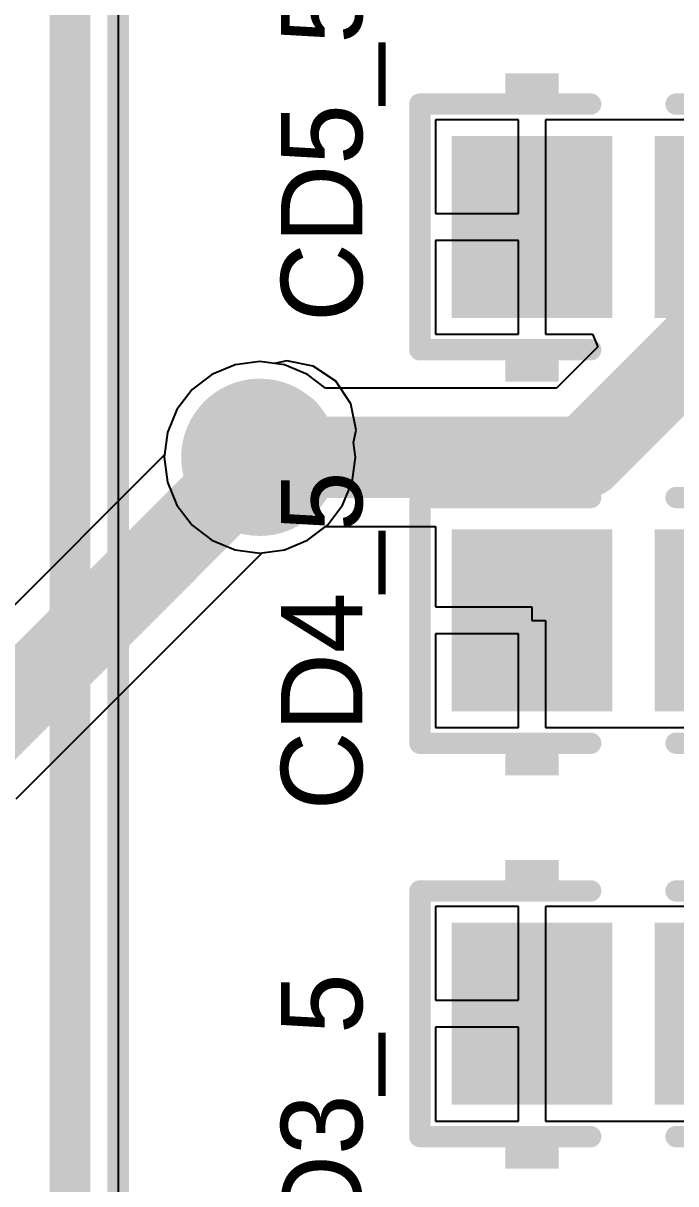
# Model space of a CAD drawing. Header units: millimetres. Extents: x 0.67 to 7.75, y 0.64 to 6.06.
# Drawn here: x 5.9927 to 6.2334, y 1.9522 to 2.38 of the extents above; entities that cross this region are included whole.
import ezdxf

# ---------------------------------------------------------------- set-up
doc = ezdxf.new("R2010")
doc.units = ezdxf.units.MM
doc.header["$MEASUREMENT"] = 0
for name, color, linetype in [('BottomLayer', 5, 'Continuous'), ('BottomSolder', 6, 'Continuous'), ('MultiLayer', 9, 'Continuous'), ('TopLayer', 1, 'Continuous'), ('TopOverlay', 2, 'Continuous'), ('TopPaste', 8, 'Continuous'), ('TopSolder', 216, 'Continuous'), ('ViaHoleLayer', 16, 'Continuous')]:
    doc.layers.add(name, color=color, linetype=linetype)

# ---------------------------------------------------------------- blocks, each defined once
blk = doc.blocks.new('CC2012_0805_154')
at = {"layer": 'TopLayer'}
for points in [[(-0.06299, -0.02953), (-0.01181, -0.02953), (-0.06299, 0.02953), (-0.01181, 0.02953)], [(0.01181, -0.02953), (0.06299, -0.02953), (0.01181, 0.02953), (0.06299, 0.02953)]]:
    blk.add_solid(points, dxfattribs=at)
at = {"layer": 'TopOverlay', "const_width": 0.00787}
for points in [[(-0.07874, -0.04528), (-0.07874, 0.04528)], [(-0.07874, 0.04528), (-0.01575, 0.04528)], [(0.01575, 0.04528), (0.07874, 0.04528)], [(0.07874, -0.04528), (0.07874, 0.04528)], [(-0.07874, -0.04528), (-0.01575, -0.04528)], [(0.01575, -0.04528), (0.07874, -0.04528)]]:
    blk.add_lwpolyline(points, dxfattribs=at)
at = {"layer": 'TopOverlay', "const_width": 0.00394}
for points in [[(-0.08071, 0.04528, 1), (-0.07677, 0.04528, 1)], [(-0.08071, 0.04528, 1), (-0.07677, 0.04528, 1)], [(-0.01772, 0.04528, 1), (-0.01378, 0.04528, 1)], [(0.01378, 0.04528, 1), (0.01772, 0.04528, 1)], [(0.07677, 0.04528, 1), (0.08071, 0.04528, 1)], [(0.07677, 0.04528, 1), (0.08071, 0.04528, 1)], [(-0.08071, -0.04528, 1), (-0.07677, -0.04528, 1)], [(-0.08071, -0.04528, 1), (-0.07677, -0.04528, 1)], [(-0.01772, -0.04528, 1), (-0.01378, -0.04528, 1)], [(0.01378, -0.04528, 1), (0.01772, -0.04528, 1)], [(0.07677, -0.04528, 1), (0.08071, -0.04528, 1)], [(0.07677, -0.04528, 1), (0.08071, -0.04528, 1)]]:
    blk.add_lwpolyline(points, format="xyb", close=True, dxfattribs=at)
at = {"layer": 'TopOverlay'}
for points in [[(-0.04726, 0.04882), (-0.02757, 0.04882), (-0.04726, 0.05669), (-0.02757, 0.05669)], [(-0.04724, -0.05707), (-0.02756, -0.05707), (-0.04724, -0.0492), (-0.02756, -0.0492)]]:
    blk.add_solid(points, dxfattribs=at)
at = {"layer": 'TopPaste'}
for points in [[(-0.06299, -0.02953), (-0.01181, -0.02953), (-0.06299, 0.02953), (-0.01181, 0.02953)], [(0.01181, -0.02953), (0.06299, -0.02953), (0.01181, 0.02953), (0.06299, 0.02953)]]:
    blk.add_solid(points, dxfattribs=at)
at = {"layer": 'TopSolder'}
for points in [[(-0.06699, -0.03353), (-0.00781, -0.03353), (-0.06699, 0.03353), (-0.00781, 0.03353)], [(0.00781, -0.03353), (0.06699, -0.03353), (0.00781, 0.03353), (0.06699, 0.03353)]]:
    blk.add_solid(points, dxfattribs=at)
blk = doc.blocks.new('CC2012_0805_155')
at = {"layer": 'TopLayer'}
for points in [[(-0.06299, -0.02953), (-0.01181, -0.02953), (-0.06299, 0.02953), (-0.01181, 0.02953)], [(0.01181, -0.02953), (0.06299, -0.02953), (0.01181, 0.02953), (0.06299, 0.02953)]]:
    blk.add_solid(points, dxfattribs=at)
at = {"layer": 'TopOverlay', "const_width": 0.00787}
for points in [[(-0.07874, -0.04528), (-0.07874, 0.04528)], [(-0.07874, 0.04528), (-0.01575, 0.04528)], [(0.01575, 0.04528), (0.07874, 0.04528)], [(0.07874, -0.04528), (0.07874, 0.04528)], [(-0.07874, -0.04528), (-0.01575, -0.04528)], [(0.01575, -0.04528), (0.07874, -0.04528)]]:
    blk.add_lwpolyline(points, dxfattribs=at)
at = {"layer": 'TopOverlay', "const_width": 0.00394}
for points in [[(-0.08071, 0.04528, 1), (-0.07677, 0.04528, 1)], [(-0.08071, 0.04528, 1), (-0.07677, 0.04528, 1)], [(-0.01772, 0.04528, 1), (-0.01378, 0.04528, 1)], [(0.01378, 0.04528, 1), (0.01772, 0.04528, 1)], [(0.07677, 0.04528, 1), (0.08071, 0.04528, 1)], [(0.07677, 0.04528, 1), (0.08071, 0.04528, 1)], [(-0.08071, -0.04528, 1), (-0.07677, -0.04528, 1)], [(-0.08071, -0.04528, 1), (-0.07677, -0.04528, 1)], [(-0.01772, -0.04528, 1), (-0.01378, -0.04528, 1)], [(0.01378, -0.04528, 1), (0.01772, -0.04528, 1)], [(0.07677, -0.04528, 1), (0.08071, -0.04528, 1)], [(0.07677, -0.04528, 1), (0.08071, -0.04528, 1)]]:
    blk.add_lwpolyline(points, format="xyb", close=True, dxfattribs=at)
at = {"layer": 'TopOverlay'}
for points in [[(-0.04724, 0.04882), (-0.02756, 0.04882), (-0.04724, 0.05669), (-0.02756, 0.05669)], [(-0.04725, -0.05709), (-0.02756, -0.05709), (-0.04725, -0.04921), (-0.02756, -0.04921)]]:
    blk.add_solid(points, dxfattribs=at)
at = {"layer": 'TopPaste'}
for points in [[(-0.06299, -0.02953), (-0.01181, -0.02953), (-0.06299, 0.02953), (-0.01181, 0.02953)], [(0.01181, -0.02953), (0.06299, -0.02953), (0.01181, 0.02953), (0.06299, 0.02953)]]:
    blk.add_solid(points, dxfattribs=at)
at = {"layer": 'TopSolder'}
for points in [[(-0.06699, -0.03353), (-0.00781, -0.03353), (-0.06699, 0.03353), (-0.00781, 0.03353)], [(0.00781, -0.03353), (0.06699, -0.03353), (0.00781, 0.03353), (0.06699, 0.03353)]]:
    blk.add_solid(points, dxfattribs=at)
blk = doc.blocks.new('CC2012_0805_156')
at = {"layer": 'TopLayer'}
for points in [[(-0.06299, -0.02953), (-0.01181, -0.02953), (-0.06299, 0.02953), (-0.01181, 0.02953)], [(0.01181, -0.02953), (0.06299, -0.02953), (0.01181, 0.02953), (0.06299, 0.02953)]]:
    blk.add_solid(points, dxfattribs=at)
at = {"layer": 'TopOverlay', "const_width": 0.00787}
for points in [[(-0.07874, -0.04528), (-0.07874, 0.04528)], [(-0.07874, 0.04528), (-0.01575, 0.04528)], [(0.01575, 0.04528), (0.07874, 0.04528)], [(0.07874, -0.04528), (0.07874, 0.04528)], [(-0.07874, -0.04528), (-0.01575, -0.04528)], [(0.01575, -0.04528), (0.07874, -0.04528)]]:
    blk.add_lwpolyline(points, dxfattribs=at)
at = {"layer": 'TopOverlay', "const_width": 0.00394}
for points in [[(-0.08071, 0.04528, 1), (-0.07677, 0.04528, 1)], [(-0.08071, 0.04528, 1), (-0.07677, 0.04528, 1)], [(-0.01772, 0.04528, 1), (-0.01378, 0.04528, 1)], [(0.01378, 0.04528, 1), (0.01772, 0.04528, 1)], [(0.07677, 0.04528, 1), (0.08071, 0.04528, 1)], [(0.07677, 0.04528, 1), (0.08071, 0.04528, 1)], [(-0.08071, -0.04528, 1), (-0.07677, -0.04528, 1)], [(-0.08071, -0.04528, 1), (-0.07677, -0.04528, 1)], [(-0.01772, -0.04528, 1), (-0.01378, -0.04528, 1)], [(0.01378, -0.04528, 1), (0.01772, -0.04528, 1)], [(0.07677, -0.04528, 1), (0.08071, -0.04528, 1)], [(0.07677, -0.04528, 1), (0.08071, -0.04528, 1)]]:
    blk.add_lwpolyline(points, format="xyb", close=True, dxfattribs=at)
at = {"layer": 'TopOverlay'}
for points in [[(-0.04724, 0.04882), (-0.02756, 0.04882), (-0.04724, 0.05669), (-0.02756, 0.05669)], [(-0.04724, -0.05709), (-0.02756, -0.05709), (-0.04724, -0.04921), (-0.02756, -0.04921)]]:
    blk.add_solid(points, dxfattribs=at)
at = {"layer": 'TopPaste'}
for points in [[(-0.06299, -0.02953), (-0.01181, -0.02953), (-0.06299, 0.02953), (-0.01181, 0.02953)], [(0.01181, -0.02953), (0.06299, -0.02953), (0.01181, 0.02953), (0.06299, 0.02953)]]:
    blk.add_solid(points, dxfattribs=at)
at = {"layer": 'TopSolder'}
for points in [[(-0.06699, -0.03353), (-0.00781, -0.03353), (-0.06699, 0.03353), (-0.00781, 0.03353)], [(0.00781, -0.03353), (0.06699, -0.03353), (0.00781, 0.03353), (0.06699, 0.03353)]]:
    blk.add_solid(points, dxfattribs=at)

msp = doc.modelspace()

# ---------------------------------------------------------------- linework, layer by layer
at = {"layer": 'BottomLayer'}
for p, q in [((6.08, 2.2553), (6.07086, 2.2541)), ((6.08545, 2.25458), (6.08, 2.2553)), ((6.09, 2.25549), (6.08545, 2.25458)), ((6.09975, 2.25355), (6.09, 2.25549)), ((6.06235, 2.25057), (6.05504, 2.24496)), ((6.07086, 2.2541), (6.06235, 2.25057)), ((6.10802, 2.24802), (6.09975, 2.25355)), ((6.11355, 2.23975), (6.10802, 2.24802)), ((6.05504, 2.24496), (6.04943, 2.23765)), ((6.04943, 2.23765), (6.0459, 2.22914)), ((6.11549, 2.23), (6.11355, 2.23975)), ((6.0459, 2.22914), (6.04481, 2.22086)), ((6.11458, 2.22545), (6.11549, 2.23)), ((6.1153, 2.22), (6.11458, 2.22545)), ((6.04481, 2.22086), (5.95414, 2.13019)), ((6.1141, 2.21086), (6.1153, 2.22)), ((6.11057, 2.20235), (6.1141, 2.21086)), ((6.10496, 2.19504), (6.11057, 2.20235)), ((6.09765, 2.18943), (6.10496, 2.19504)), ((6.08914, 2.1859), (6.09765, 2.18943)), ((5.99019, 2.09414), (6.08086, 2.18481)), ((6.08086, 2.18481), (6.08914, 2.1859))]:
    msp.add_line(p, q, dxfattribs=at)
for points, const_width in [([(6.0675, 2.22, 1), (6.0925, 2.22, 1)], 0.025), ([(6.0825, 2.23, 1), (6.0975, 2.23, 1)], 0.015), ([(6.0725, 2.22, 1), (6.0875, 2.22, 1)], 0.015), ([(6.0725, 2.22, 1), (6.0875, 2.22, 1)], 0.015)]:
    msp.add_lwpolyline(points, format="xyb", close=True, dxfattribs=dict(at, const_width=const_width))
at = {"layer": 'BottomLayer', "const_width": 0.03}
for points in [[(6.08, 2.22), (6.09, 2.23)], [(5.955, 2.095), (6.08, 2.22)]]:
    msp.add_lwpolyline(points, dxfattribs=at)
at = {"layer": 'BottomSolder', "const_width": 0.029}
msp.add_lwpolyline([(6.0655, 2.22, 1), (6.0945, 2.22, 1)], format="xyb", close=True, dxfattribs=at)
at = {"layer": 'MultiLayer', "const_width": 0.025}
msp.add_lwpolyline([(6.0675, 2.22, 1), (6.0925, 2.22, 1)], format="xyb", close=True, dxfattribs=at)
at = {"layer": 'TopLayer'}
for p, q in [((6.02784, 1.8021), (6.02784, 2.54167)), ((6.17539, 2.34441), (6.1448, 2.34441)), ((6.1448, 2.34441), (6.1448, 2.30989)), ((6.17539, 2.30989), (6.17539, 2.34441)), ((6.21598, 2.34441), (6.18539, 2.34441)), ((6.18539, 2.34441), (6.18539, 2.30489)), ((6.21961, 2.34441), (6.21598, 2.34441)), ((6.21598, 2.34441), (6.21598, 2.34441)), ((6.22098, 2.34441), (6.21961, 2.34441)), ((6.21961, 2.34441), (6.21961, 2.34441)), ((6.29079, 2.34441), (6.22098, 2.34441)), ((6.1448, 2.30989), (6.17539, 2.30989)), ((6.18539, 2.30489), (6.18539, 2.26536)), ((6.17539, 2.29989), (6.1448, 2.29989)), ((6.1448, 2.29989), (6.1448, 2.26536)), ((6.17539, 2.26536), (6.17539, 2.29989)), ((6.1448, 2.26536), (6.17539, 2.26536)), ((6.18539, 2.26536), (6.20278, 2.26536)), ((6.20278, 2.26536), (6.20469, 2.26074)), ((6.20469, 2.26074), (6.18944, 2.24549)), ((6.08, 2.2553), (6.07086, 2.2541)), ((6.08914, 2.2541), (6.08, 2.2553)), ((6.06235, 2.25057), (6.05504, 2.24496)), ((6.07086, 2.2541), (6.06235, 2.25057)), ((6.09765, 2.25057), (6.08914, 2.2541)), ((6.10427, 2.24549), (6.09765, 2.25057)), ((6.05504, 2.24496), (6.04943, 2.23765)), ((6.18944, 2.24549), (6.10427, 2.24549)), ((6.04943, 2.23765), (6.0459, 2.22914)), ((6.0459, 2.22914), (6.0447, 2.22)), ((6.0447, 2.22), (6.0459, 2.21086)), ((6.0459, 2.21086), (6.04943, 2.20235)), ((6.04943, 2.20235), (6.05504, 2.19504)), ((6.05504, 2.19504), (6.06235, 2.18943)), ((6.09765, 2.18943), (6.10427, 2.19451)), ((6.10427, 2.19451), (6.1448, 2.19451)), ((6.1448, 2.19451), (6.1448, 2.16489)), ((6.06235, 2.18943), (6.07086, 2.1859)), ((6.08914, 2.1859), (6.09765, 2.18943)), ((6.07086, 2.1859), (6.08, 2.1847)), ((6.08, 2.1847), (6.08914, 2.1859)), ((6.1448, 2.16489), (6.18039, 2.16489)), ((6.18039, 2.16489), (6.18039, 2.15989)), ((6.18039, 2.15989), (6.18539, 2.15989)), ((6.18539, 2.15989), (6.18539, 2.12036)), ((6.17539, 2.15489), (6.1448, 2.15489)), ((6.1448, 2.15489), (6.1448, 2.12036)), ((6.17539, 2.12036), (6.17539, 2.15489)), ((6.1448, 2.12036), (6.17539, 2.12036)), ((6.18539, 2.12036), (6.21598, 2.12036)), ((6.21598, 2.12036), (6.21598, 2.12036)), ((6.21598, 2.12036), (6.21961, 2.12036)), ((6.21961, 2.12036), (6.21961, 2.12036)), ((6.21961, 2.12036), (6.29079, 2.12036)), ((6.17539, 2.05441), (6.1448, 2.05441)), ((6.1448, 2.05441), (6.1448, 2.01989)), ((6.17539, 2.01989), (6.17539, 2.05441)), ((6.21461, 2.05441), (6.18539, 2.05441)), ((6.18539, 2.05441), (6.18539, 2.01489)), ((6.21598, 2.05441), (6.21461, 2.05441)), ((6.21961, 2.05441), (6.21598, 2.05441)), ((6.22098, 2.05441), (6.21961, 2.05441)), ((6.27454, 2.05441), (6.22098, 2.05441)), ((6.1448, 2.01989), (6.17539, 2.01989)), ((6.18539, 2.01489), (6.18539, 1.97536)), ((6.17539, 2.00989), (6.1448, 2.00989)), ((6.1448, 2.00989), (6.1448, 1.97536)), ((6.17539, 1.97536), (6.17539, 2.00989)), ((6.1448, 1.97536), (6.17539, 1.97536)), ((6.18539, 1.97536), (6.21461, 1.97536)), ((6.21461, 1.97536), (6.21598, 1.97536)), ((6.21598, 1.97536), (6.21961, 1.97536)), ((6.21961, 1.97536), (6.22098, 1.97536)), ((6.22098, 1.97536), (6.29079, 1.97536))]:
    msp.add_line(p, q, dxfattribs=at)
for points, const_width in [([(6.01, 1.8021), (6.01, 2.54167)], 0.015), ([(6.2, 2.22), (6.2552, 2.2752)], 0.03), ([(6.08, 2.22), (6.2, 2.22)], 0.03)]:
    msp.add_lwpolyline(points, dxfattribs=dict(at, const_width=const_width))
for points, const_width in [([(6.0675, 2.22, 1), (6.0925, 2.22, 1)], 0.025), ([(6.0725, 2.22, 1), (6.0875, 2.22, 1)], 0.015), ([(6.1925, 2.22, 1), (6.2075, 2.22, 1)], 0.015), ([(6.1925, 2.22, 1), (6.2075, 2.22, 1)], 0.015)]:
    msp.add_lwpolyline(points, format="xyb", close=True, dxfattribs=dict(at, const_width=const_width))
at = {"layer": 'TopOverlay', "const_width": 0.008}
msp.add_lwpolyline([(6.0278, 1.16989), (6.0278, 2.57489)], dxfattribs=at)
at = {"layer": 'TopSolder', "const_width": 0.029}
msp.add_lwpolyline([(6.0655, 2.22, 1), (6.0945, 2.22, 1)], format="xyb", close=True, dxfattribs=at)
at = {"layer": 'ViaHoleLayer', "const_width": 0.014}
msp.add_lwpolyline([(6.073, 2.22, 1), (6.087, 2.22, 1)], format="xyb", close=True, dxfattribs=at)

# ---------------------------------------------------------------- block references
at = {"rotation": 360}
for name, p in [('CC2012_0805_154', (6.2178, 2.30489)), ('CC2012_0805_155', (6.2178, 2.15989))]:
    msp.add_blockref(name, p, dxfattribs=at)
msp.add_blockref('CC2012_0805_156', (6.2178, 2.01489))

# ---------------------------------------------------------------- texts
at = {"layer": 'TopOverlay'}
for s, p in [('CD5_5', (6.1178, 2.26989)), ('CD4_5', (6.1178, 2.08989)), ('CD3_5', (6.1178, 1.90489))]:
    msp.add_text(s, height=0.03, rotation=90, dxfattribs=at).set_placement(p)

doc.saveas('drawing.dxf')
